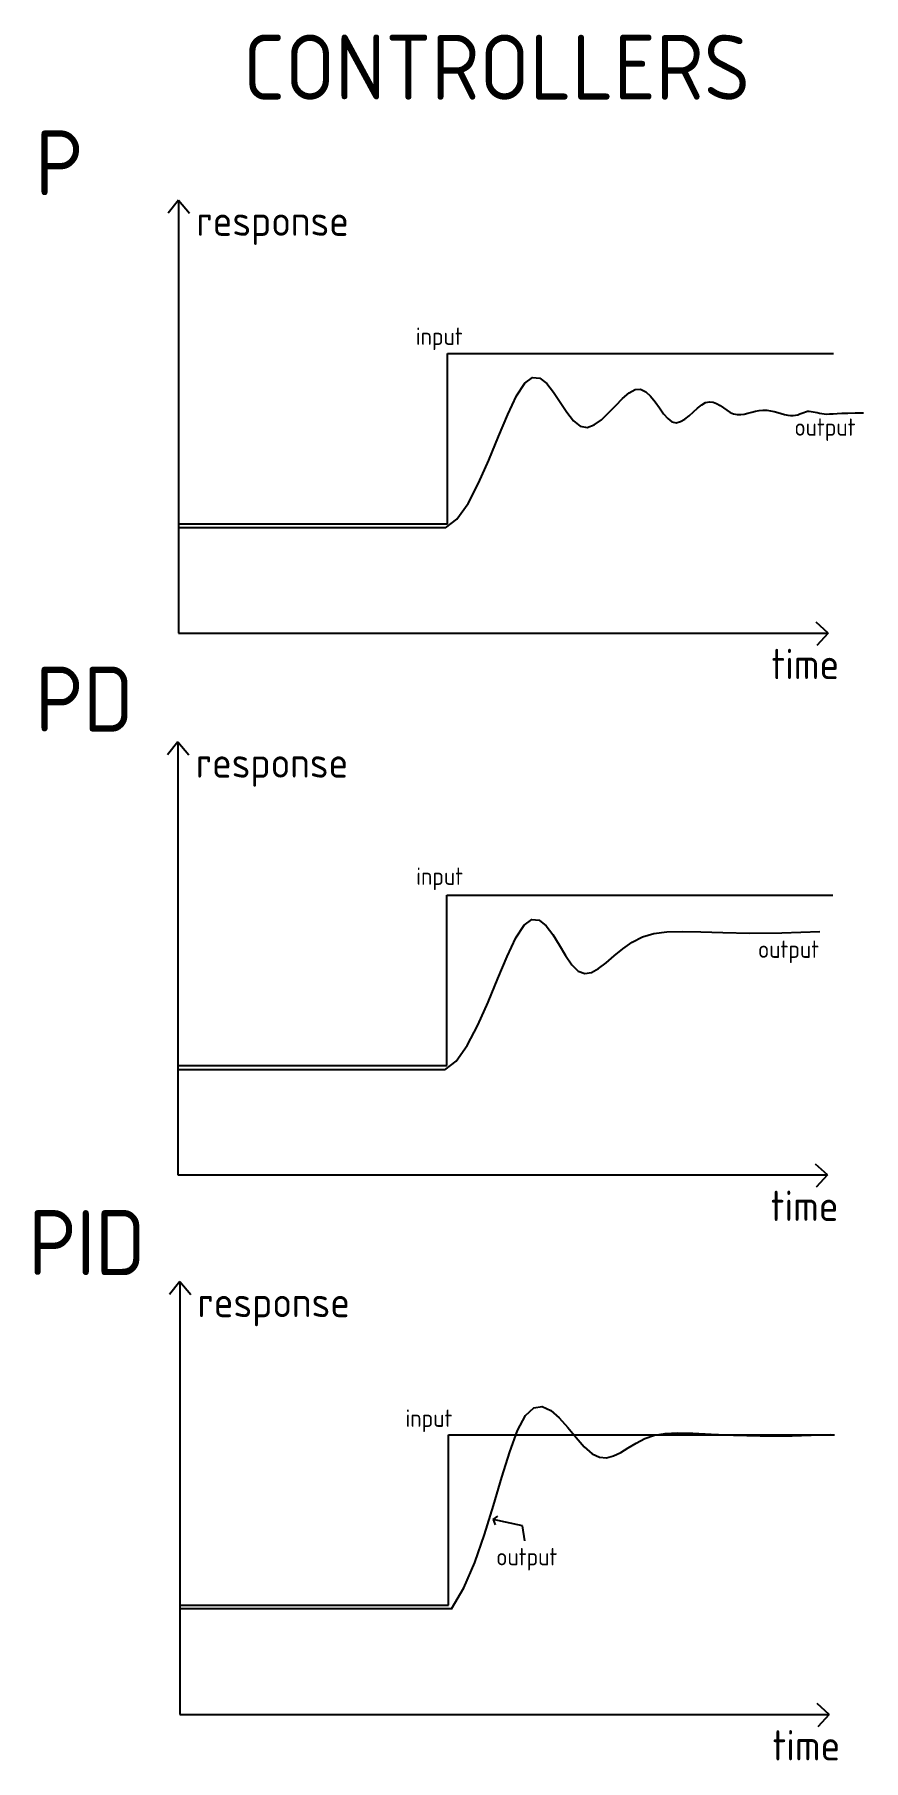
# Model space of a CAD drawing. Header units: millimetres. Extents: x 7294 to 9208, y 2145 to 6131.
import ezdxf

# ---------------------------------------------------------------- set-up
doc = ezdxf.new("R2010")
doc.units = ezdxf.units.MM
doc.layers.add('input', color=20, linetype='Continuous')
doc.layers.add('output', color=102, linetype='Continuous')
doc.styles.get("Standard").update_dxf_attribs({"font": 'GENISO.shx'})

msp = doc.modelspace()

# ---------------------------------------------------------------- linework, layer by layer
for p, q in [((7626.5, 5748.8), (7602.8, 5719)), ((7626.5, 5748.8), (7626.5, 4748.8)), ((7626.5, 5748.8), (7651.9, 5719)), ((7626.5, 4748.8), (9126.5, 4748.8)), ((9126.5, 4748.8), (9099, 4774)), ((9126.5, 4748.8), (9100.4, 4720.2)), ((7625, 4497.3), (7601.3, 4467.5)), ((7625, 4497.3), (7625, 3497.3)), ((7625, 4497.3), (7650.4, 4467.5)), ((9125, 3497.3), (9097.5, 3522.5)), ((7625, 3497.3), (9125, 3497.3)), ((9125, 3497.3), (9098.9, 3468.7)), ((7629.1, 3251.2), (7605.3, 3221.4)), ((7629.1, 3251.2), (7629.1, 2251.2)), ((7629.1, 3251.2), (7654.5, 3221.4)), ((8353.2, 2701.7), (8363.6, 2709.5)), ((8420.6, 2687.1), (8353.2, 2701.7)), ((8353.2, 2701.7), (8357.7, 2689.4)), ((8426.4, 2652.1), (8420.6, 2687.1)), ((9129.1, 2251.2), (9101.5, 2276.3)), ((7629.1, 2251.2), (9129.1, 2251.2)), ((9129.1, 2251.2), (9102.9, 2222.5))]:
    msp.add_line(p, q)
at = {"layer": 'input'}
for p, q in [((8247.5, 5001.3), (8247.5, 5394.7)), ((8247.5, 5394.7), (9138.8, 5394.7)), ((7626.5, 5001.3), (8247.5, 5001.3)), ((8246, 3749.7), (8246, 4143.2)), ((8246, 4143.2), (9137.3, 4143.2)), ((7625, 3749.7), (8246, 3749.7)), ((8250.1, 2503.6), (8250.1, 2897.1)), ((8250.1, 2897.1), (9141.4, 2897.1)), ((7629.1, 2503.6), (8250.1, 2503.6))]:
    msp.add_line(p, q, dxfattribs=at)
at = {"layer": 'output'}
for p, q in [((8242.8, 4992.1), (7626.5, 4992.1)), ((8241.1, 3740.4), (7625.3, 3740.3)), ((8257.9, 2495.3), (7628.8, 2495.3))]:
    msp.add_line(p, q, dxfattribs=at)
for points in [[(8242.8, 4992.1), (8269.3, 5012), (8294.9, 5047.9), (8319.5, 5094.8), (8343.1, 5148.1), (8365.5, 5202.7), (8386.9, 5253.8), (8407.1, 5296.6), (8426.1, 5326.1), (8444, 5339.1), (8460.8, 5337.5), (8476.9, 5325.1), (8492.5, 5305.5), (8507.8, 5282.2), (8522.9, 5258.9), (8538.2, 5239.2), (8553.9, 5226.7), (8570, 5223.9), (8586.5, 5229.6), (8603.2, 5241.5), (8619.7, 5257.2), (8636, 5274.3), (8651.7, 5290.6), (8666.7, 5303.7), (8680.7, 5311.4), (8693.6, 5311.8), (8705.4, 5306.1), (8716.5, 5295.9), (8726.9, 5283), (8736.8, 5268.9), (8746.5, 5255.4), (8756, 5244.2), (8765.6, 5236.9), (8775.3, 5234.8), (8785.3, 5237.2), (8795.3, 5243), (8805.3, 5250.9), (8815.3, 5259.8), (8825, 5268.6), (8834.5, 5276.2), (8843.7, 5281.3), (8852.4, 5283.1), (8860.9, 5282.1), (8869, 5279), (8876.9, 5274.3), (8884.8, 5268.9), (8892.6, 5263.4), (8900.4, 5258.5), (8908.3, 5255), (8916.3, 5253.3), (8924.6, 5253.3), (8933, 5254.4), (8941.4, 5256.4), (8950, 5258.7), (8958.7, 5261), (8967.4, 5262.8), (8976.1, 5263.8), (8984.8, 5263.6), (8993.5, 5262.5), (9002, 5260.6), (9010.3, 5258.3), (9018.3, 5256), (9025.9, 5253.8), (9033.1, 5252), (9039.7, 5251), (9045.8, 5251), (9051.3, 5251.8), (9056.5, 5253.1), (9061.2, 5254.9), (9065.7, 5256.8), (9070.1, 5258.6), (9074.3, 5260), (9078.5, 5261), (9082.8, 5261.3), (9087.1, 5260.9), (9091.7, 5260.1), (9096.3, 5259.1), (9101.2, 5257.9), (9106.3, 5256.7), (9111.6, 5255.7), (9117.3, 5255), (9123.3, 5254.7), (9130, 5254.9), (9137.8, 5255.3), (9147.2, 5255.9), (9158.5, 5256.5), (9172.2, 5257.1), (9188.6, 5257.5), (9208.1, 5257.7)], [(8241.1, 3740.4), (8267.7, 3760.3), (8293.3, 3796.1), (8317.8, 3843.1), (8341.4, 3896.3), (8363.8, 3950.9), (8385.2, 4002.1), (8405.4, 4044.8), (8424.4, 4074.4), (8442.3, 4087.3), (8459.1, 4085.7), (8475.1, 4073), (8490.5, 4052.9), (8505.4, 4028.8), (8520.1, 4004.2), (8534.7, 3982.8), (8549.4, 3967.9), (8564.4, 3962.3), (8580, 3964.9), (8596.4, 3973.8), (8613.7, 3987.2), (8632.4, 4003.1), (8652.5, 4019.7), (8674.3, 4035.1), (8698, 4047.3), (8724.2, 4054.9), (8754.2, 4058.6), (8789.6, 4059.5), (8832.3, 4058.6), (8883.7, 4057.1), (8945.5, 4056), (9019.5, 4056.5), (9107.3, 4059.6)], [(8256.8, 2495.1), (8285.1, 2543.4), (8310.4, 2602), (8333.1, 2666.8), (8353.8, 2733.9), (8373.1, 2799), (8391.5, 2858.1), (8409.5, 2907), (8427.8, 2941.7), (8446.7, 2959.4), (8466.1, 2962.1), (8485.8, 2953.2), (8505.7, 2936.1), (8525.4, 2914.2), (8544.7, 2890.9), (8563.4, 2869.5), (8581.3, 2853.3), (8598.3, 2845.1), (8614.7, 2843.9), (8631, 2848.2), (8647.5, 2856.3), (8664.8, 2866.8), (8683.3, 2878), (8703.4, 2888.3), (8725.6, 2896.2), (8750.5, 2900.4), (8779.6, 2901.5), (8814.4, 2900.5), (8856.5, 2898.4), (8907.7, 2896.1), (8969.4, 2894.6), (9043.3, 2895), (9131.1, 2898.1)]]:
    msp.add_lwpolyline(points, dxfattribs=at)

# ---------------------------------------------------------------- texts
at = {"attachment_point": 1}
for s, insert, char_height in [('CONTROLLERS', (7775.6, 6130.8), 150), ('P', (7295.4, 5909.8), 150), ('response', (7667.7, 5736.3), 70), ('time', (8995.2, 4712.5), 70), ('PD', (7295.4, 4671.3), 150), ('response', (7666.2, 4484.8), 70), ('time', (8993.7, 3461), 70), ('PID', (7279.4, 3416.1), 150), ('response', (7670.2, 3238.7), 70), ('time', (8997.8, 2214.9), 70)]:
    msp.add_mtext_dynamic_manual_height_columns(s, width=121.405, gutter_width=12.5, heights=[0], dxfattribs=dict(at, insert=insert, char_height=char_height))
at = {"layer": 'input', "char_height": 40, "attachment_point": 1}
for insert in [(8174.2, 5454.4), (8175.1, 4207.3), (8150.3, 2955.5)]:
    msp.add_mtext_dynamic_manual_height_columns('input', width=121.405, gutter_width=12.5, heights=[0], dxfattribs=dict(at, insert=insert))
at = {"layer": 'output', "char_height": 40, "attachment_point": 1}
for insert in [(9048.6, 5244.6), (8964.5, 4038.7), (8359.9, 2635.6)]:
    msp.add_mtext_dynamic_manual_height_columns('output', width=121.405, gutter_width=12.5, heights=[0], dxfattribs=dict(at, insert=insert))

doc.saveas('drawing.dxf')
